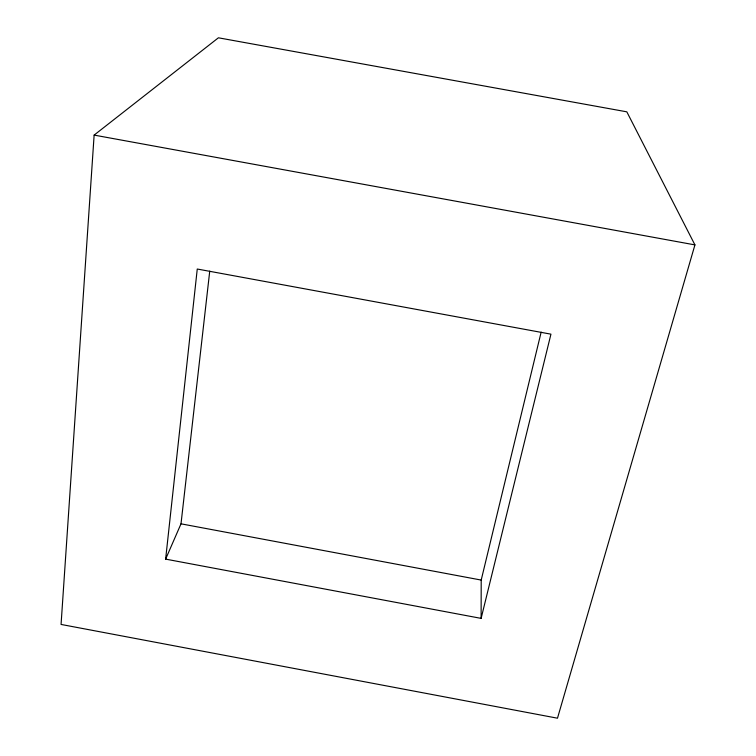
<?xml version="1.0" encoding="UTF-8"?>
<svg xmlns="http://www.w3.org/2000/svg" width="756" height="756" viewBox="0 0 756 756"><rect width="100%" height="100%" fill="white"/><g stroke="black" fill="none" stroke-linecap="round" stroke-linejoin="round"><path stroke-width="1.13" d="M481.118 618.38L550.944 334.161L197.259 269.023L165.63 559.119L481.118 618.38L481.203 580.069L541.145 332.139M94.131 135.097L61.066 624.437L557.484 718.2L694.934 244.897L626.818 111.831L218.408 37.8L94.131 135.097L694.934 244.897M165.63 559.119L181.005 523.823L209.743 271.111M181.005 523.823L481.203 580.069"/></g></svg>
